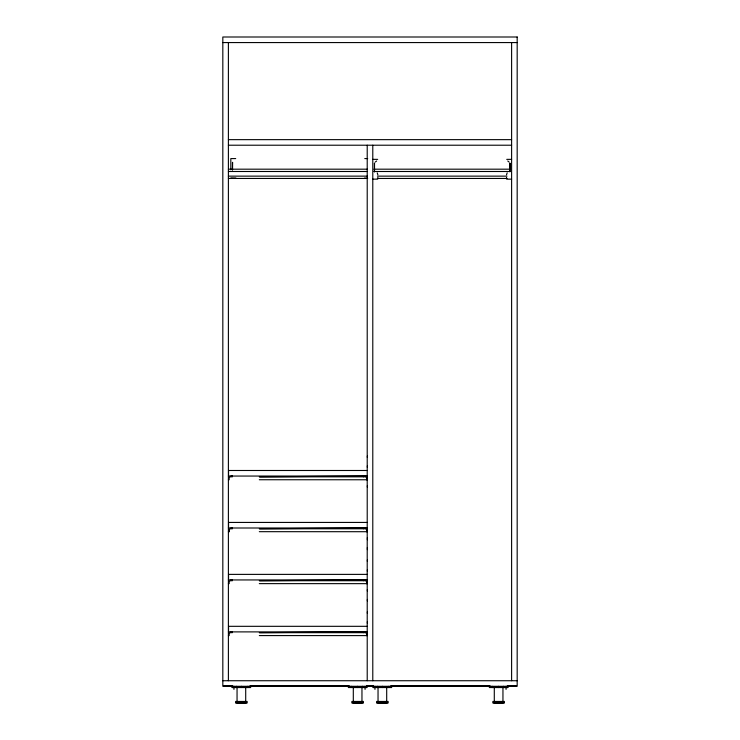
<?xml version="1.0" encoding="UTF-8"?>
<svg xmlns="http://www.w3.org/2000/svg" width="740" height="740" viewBox="0 0 740 740"><rect width="100%" height="100%" fill="white"/><g stroke="black" fill="none" stroke-linecap="round" stroke-linejoin="round"><path stroke-width="1.11" d="M232.462 163.207L232.582 162.319M374.421 163.993L374.542 163.105M506.512 174.825L507.178 172.846M375.31 162.023L376.642 160.996M364.829 527.999L367.373 527.999L367.373 531.709L259.305 531.681M232.231 527.99L230.815 527.999M363.608 527.99L364.08 527.999M232.027 476.051L230.815 476.051M364.829 476.051L367.373 476.051L259.305 476.828L365.051 476.828A1.545 1.545 0 0 1 366.596 478.355L366.596 479.77M232.027 579.947L230.815 579.938M364.829 579.947L367.373 579.938L259.305 580.724L365.051 580.724A1.545 1.545 0 0 1 366.596 582.269L366.596 583.657M232.027 631.886L230.815 631.886M363.729 631.877L367.373 631.886L259.305 632.663L365.051 632.663A1.545 1.545 0 0 1 366.596 634.208L366.596 635.605M364.829 631.886L367.373 631.886L228.392 631.895M367.373 476.042L228.392 476.06M367.373 579.929L228.392 579.947M363.849 631.877L367.373 631.877M222.823 42.569L517.177 42.569M228.392 139.647L511.608 139.647M228.392 145.216L511.608 145.216M235.709 158.582L230.825 158.582L230.825 169.765M364.764 158.582L367.697 158.582M372.784 159.359L377.668 159.359M506.724 159.359L511.608 159.359M228.392 169.183L367.216 169.183M373.931 169.183L510.461 169.183M228.392 171.495L367.216 171.495M373.931 171.495L510.461 171.495M228.392 176.138L367.216 176.138M377.372 176.138L507.02 176.138M367.697 178.368L364.552 178.053M228.392 178.451L367.216 178.451M377.372 178.451L507.02 178.451M372.784 179.154L377.724 179.145L377.881 177.443M511.608 179.154L506.669 179.145L506.512 177.443M367.216 470.492L228.549 470.492L228.549 476.051M228.392 479.77L229.16 479.751L229.16 478.355A1.545 1.545 0 0 1 230.714 476.81L232.406 476.81L232.406 476.042M259.305 479.742L367.373 479.77L367.373 475.746M367.216 522.431L228.549 522.431L228.549 527.999M228.392 527.999L367.373 527.999L259.305 528.776L365.051 528.776A1.545 1.545 0 0 1 366.596 530.321M228.392 531.709L229.16 531.69M367.216 574.379L228.549 574.379L228.549 579.938M228.392 583.657L229.16 583.638L229.16 582.251A1.545 1.545 0 0 1 230.714 580.724L232.406 580.706L232.406 579.929M259.305 583.629L367.373 583.657L367.373 579.781M367.216 626.317L228.549 626.317L228.549 631.886M228.392 635.605L229.16 635.586L229.16 634.189A1.545 1.545 0 0 1 230.714 632.645L232.406 632.645L232.406 631.877M259.305 635.577L367.373 635.605L367.373 631.581M222.823 680.735L517.177 680.735M223.443 685.684L232.674 685.684M249.981 685.684L349.225 685.684M366.541 685.684L373.46 685.684M390.776 685.684L490.019 685.684M507.326 685.684L516.557 685.684M232.101 686.923L249.639 686.923M348.845 686.923L348.67 687.543M349.16 686.923L366.911 686.923M373.089 686.923L390.84 686.923M391.155 686.923L391.331 687.543M490.361 686.923L507.899 686.923M235.496 701.455L247.253 701.455M351.759 701.455L363.507 701.455M376.493 701.455L388.241 701.455M492.748 701.455L504.504 701.455M235.496 702.695L247.253 702.695M351.759 702.695L363.507 702.695M376.493 702.695L388.241 702.695M492.748 702.695L504.504 702.695M237.05 702.843L245.708 702.843M353.304 702.843L361.962 702.843M378.038 702.843L386.696 702.843M494.292 702.843L502.95 702.843M235.81 703L246.947 703M352.064 703L363.201 703M376.799 703L387.936 703M493.053 703L504.19 703M363.839 527.999L367.373 527.999M507.751 160.996L509.083 162.023M377.215 172.846L377.881 174.825M509.851 163.105L509.906 171.782L509.906 163.383L509.906 169.534M232.526 169.886L232.526 162.597L232.462 169.886M511.608 42.569L511.608 680.735M507.899 686.304L507.899 687.543L489.353 687.543L489.353 686.304M507.594 686.923L507.594 687.543M507.399 686.304L507.399 687.543M507.27 686.923L507.27 687.543M506.049 686.313L506.049 689.384M503.57 686.304L503.57 687.543M503.45 686.923L503.45 687.543M502.95 701.455L502.95 687.229L494.292 687.229L494.292 701.455M498.621 686.304L498.621 687.543M498.501 686.923L498.501 687.543M492.22 686.923L492.22 687.543M492.128 686.304L492.128 687.543M489.658 686.923L489.658 687.543M391.645 686.304L391.645 687.543L373.089 687.543L373.089 686.304M388.861 686.304L388.778 687.543M386.696 701.455L386.696 687.229L378.038 687.229L378.038 701.455M382.488 686.923L382.488 687.543M382.367 686.304L382.367 687.543M377.539 686.923L377.539 687.543M377.418 686.304L377.418 687.543M374.949 686.313L374.949 689.384M373.719 686.923L373.719 687.543M373.598 686.304L373.598 687.543M373.404 686.923L373.404 687.543M372.784 145.216L372.784 680.735M367.373 455.951L367.373 457.496M367.373 465.849L367.373 467.393M367.373 485.634L367.373 487.179M367.373 537.582L367.373 539.747M367.373 547.471L367.373 549.635M367.373 559.838L367.373 561.383M367.373 569.735L367.373 571.28M367.373 589.521L367.373 591.066M367.373 599.418L367.373 600.963M367.373 611.786L367.373 613.331M367.373 621.683L367.373 623.228M367.216 145.216L367.216 680.735M366.911 686.304L366.911 687.543L348.355 687.543L348.355 686.304M366.596 530.303L366.596 531.709M366.596 686.923L366.596 687.543M366.402 686.304L366.402 687.543M366.282 686.923L366.282 687.543M365.051 686.313L365.051 689.384M363.349 476.042L363.349 476.828M363.349 527.981L363.349 528.776M363.349 579.929L363.349 580.724M363.349 631.877L363.349 632.663M362.582 686.304L362.582 687.543M362.461 686.923L362.461 687.543M361.962 701.455L361.962 687.229L353.304 687.229L353.304 701.455M357.633 686.304L357.633 687.543M357.513 686.923L357.513 687.543M351.139 686.304L351.223 687.543M250.657 686.304L250.647 687.543L232.101 687.543L232.101 686.304M250.342 686.923L250.342 687.543M247.872 686.304L247.872 687.543M247.78 686.923L247.78 687.543M245.708 701.455L245.708 687.229L237.05 687.229L237.05 701.455M241.379 686.304L241.499 687.543M236.55 686.923L236.55 687.543M236.43 686.304L236.43 687.543M235.921 178.053L230.825 177.961M233.951 686.313L233.951 689.384M232.601 686.304L232.73 687.543M232.406 527.981L232.406 528.776L230.714 528.776A1.545 1.545 0 0 0 229.16 530.321M232.406 686.923L232.406 687.543M229.16 530.303L229.16 531.709M228.392 42.569L228.392 680.735M374.486 163.383L374.486 171.782L374.486 163.383M517.177 37L222.823 37L222.823 686.304L517.177 686.304L517.177 37"/></g></svg>
